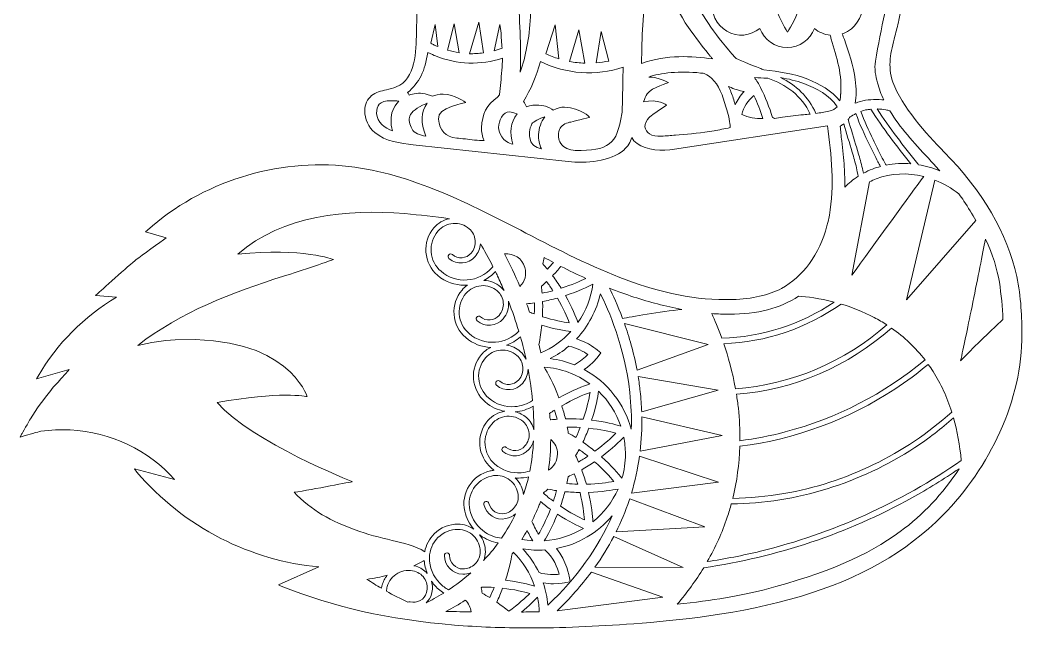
# Model space of a CAD drawing. Header units: millimetres. Extents: x -537 to 1422, y -594 to -84.
# Drawn here: x 277.1 to 601.1, y -593.7 to -397.3 of the extents above; entities that cross this region are included whole.
import ezdxf

# ---------------------------------------------------------------- set-up
doc = ezdxf.new("R2010")
doc.units = ezdxf.units.MM
doc.header["$MEASUREMENT"] = 0
doc.layers.add('Layer 4', color=7, linetype='Continuous')

msp = doc.modelspace()

# ---------------------------------------------------------------- linework, layer by layer
at = {"layer": 'Layer 4', "lineweight": 0}
for points, knots in [([(599.41, -480.19), (596.39, -466.27), (588.5, -452.74), (575.96, -439.97), (570.2, -434.1), (562.21, -425.37), (559.38, -417.4), (557.5, -412.12), (558.68, -407.67), (560.03, -402.52), (560.46, -400.89), (560.91, -399.2), (561.27, -397.41), (564.85, -379.91), (568.38, -361.26), (568.87, -342.64), (569.46, -320.49), (565.55, -303.4), (556.91, -290.38), (550.29, -280.42), (541.68, -272.88), (535.4, -267.37), (525.05, -258.3), (517.06, -252.89), (503.75, -245.93), (501.6, -244.8), (499.44, -243.74), (497.35, -242.71), (491.73, -239.95), (486.42, -237.34), (481.71, -233.73), (473.56, -227.49), (468.2, -219.4), (466.53, -210.86), (475.12, -216.44), (487.7, -220.63), (498.26, -216.18), (500.54, -215.22), (504.25, -211.65), (505.64, -210.03), (510.69, -204.18), (506.21, -197.31), (502.27, -191.26), (500.91, -189.18), (499.64, -187.22), (498.73, -185.35), (498.2, -184.24), (497.58, -183.06), (496.92, -181.82), (495.53, -179.21), (494.09, -176.52), (493.41, -174.21), (493.01, -172.87), (493.02, -171.43), (493.44, -170.06), (493.82, -168.85), (494.19, -167.69), (494.55, -166.57), (496.55, -160.37), (498.14, -155.45), (496.26, -150.66), (503.62, -143.39), (508.77, -135.93), (511.58, -128.48), (513.82, -122.56), (516.01, -114.69), (513.76, -110.8), (513.03, -109.54), (511.88, -108.78), (510.35, -108.53), (507.12, -108.01), (500.02, -109.43), (497.27, -110.6), (493.49, -112.2), (489.77, -113.7), (486.17, -115.15), (482.1, -116.78), (477.9, -118.47), (473.64, -120.31), (471.75, -112.04), (469.36, -103.79), (466.53, -95.79), (465.53, -92.97), (464.46, -90.27), (462.35, -88.35), (457.64, -84.06), (452.37, -84.98), (444.16, -91.52), (438.47, -96.06), (433.44, -102.01), (429.61, -108.75), (428.41, -109.22), (426.86, -109.75), (425.08, -110.37), (416.75, -113.24), (402.79, -118.05), (390.24, -128.49), (389.08, -129.46), (387.26, -131.65), (387.18, -131.74), (387.18, -131.74), (386.63, -132.4), (386.63, -132.4), (386.63, -132.4), (390.96, -132.55), (390.96, -132.55), (388.45, -134.85), (380.49, -142.25), (377.06, -146.87), (375.67, -148.73), (372.7, -154.14), (372.57, -154.37), (372.57, -154.37), (372.17, -155.09), (372.17, -155.09), (372.17, -155.09), (373, -154.99), (373, -154.99), (373.58, -154.92), (375.86, -154.62), (377.39, -154.3), (364.47, -171.52), (355.84, -192.27), (352.43, -214.4), (348.95, -236.96), (351.06, -259.79), (358.54, -280.42), (359.26, -282.41), (360.6, -285.16), (360.66, -285.28), (360.66, -285.28), (360.97, -285.91), (360.97, -285.91), (360.97, -285.91), (361.38, -285.34), (361.38, -285.34), (361.44, -285.26), (362.65, -283.58), (363.52, -282.1), (363.52, -282.1), (369.63, -301.54), (369.63, -301.54), (370.12, -303.1), (371.23, -306.01), (371.27, -306.14), (371.27, -306.14), (371.56, -306.9), (371.56, -306.9), (371.56, -306.9), (374.12, -303.13), (374.12, -303.13), (375.69, -306.23), (382.81, -319.62), (392.01, -327.49), (392.01, -327.49), (393.2, -328.51), (393.2, -328.51), (393.2, -328.51), (390.69, -321.28), (390.69, -321.28), (398.43, -327.86), (400.93, -339.08), (402.34, -349.3), (404.66, -366.12), (405.66, -383.23), (405.32, -400.13), (405.31, -400.52), (405.3, -400.92), (405.29, -401.34), (405.2, -407.35), (405.07, -416.43), (398.78, -418.94), (397.78, -419.39), (396.65, -419.65), (395.56, -419.89), (393.89, -420.26), (392.15, -420.65), (390.77, -421.76), (389.37, -422.89), (388.59, -424.61), (388.57, -426.61), (388.54, -429.23), (389.82, -432.01), (391.82, -433.69), (395.34, -436.64), (400.25, -437.17), (404.21, -437.6), (404.21, -437.6), (454.3, -443.04), (454.3, -443.04), (459.97, -443.66), (468.1, -443.06), (472.34, -439.33), (473.65, -438.17), (474.51, -436.8), (474.91, -435.23), (475.3, -436), (475.88, -436.68), (476.63, -437.25), (479.6, -439.5), (484.85, -439.66), (488.77, -439.05), (488.77, -439.05), (538.25, -431.48), (538.25, -431.48), (539.41, -441), (540.56, -450.83), (538.81, -460.42), (538.69, -461.09), (538.55, -461.76), (538.4, -462.42), (538.27, -462.87), (538.16, -463.34), (538.05, -463.81), (535.59, -472.95), (530.24, -480.38), (523.33, -484.05), (519.16, -486.26), (513.97, -487.43), (507.47, -487.63), (483.73, -488.39), (461.86, -477.08), (440.71, -466.15), (422.52, -456.74), (403.72, -447.02), (383.46, -444.65), (360.16, -441.93), (335.79, -449.62), (318.27, -465.22), (318.27, -465.22), (317.7, -465.73), (317.7, -465.73), (317.7, -465.73), (324.4, -467.69), (324.4, -467.69), (322.36, -469.16), (316.42, -473.45), (314.68, -474.73), (312.55, -476.28), (302.67, -485.3), (302.25, -485.69), (302.25, -485.69), (301.54, -486.34), (301.54, -486.34), (301.54, -486.34), (308.24, -486.9), (308.24, -486.9), (297.8, -493.09), (289.06, -501.87), (282.93, -512.36), (282.93, -512.36), (282.4, -513.27), (282.4, -513.27), (282.4, -513.27), (292.98, -510.27), (292.98, -510.27), (292.52, -510.75), (292.06, -511.29), (291.65, -511.79), (291.33, -512.17), (291.05, -512.51), (290.83, -512.73), (289.53, -514.09), (288.26, -515.52), (287.05, -516.97), (284.64, -519.88), (282.42, -522.99), (280.45, -526.21), (279.99, -526.97), (277.71, -531.01), (277.62, -531.18), (277.62, -531.18), (277.1, -532.1), (277.1, -532.1), (277.1, -532.1), (278.11, -531.8), (278.11, -531.8), (279.74, -531.3), (283.04, -530.33), (283.79, -530.21), (286.91, -529.74), (290.12, -529.59), (293.34, -529.76), (306.45, -530.46), (318.75, -536.32), (327.07, -545.82), (327.07, -545.82), (327.07, -545.82), (327.07, -545.82), (327.07, -545.82), (314.06, -542.37), (314.06, -542.37), (314.06, -542.37), (314.92, -543.39), (314.92, -543.39), (322.26, -552.1), (331.64, -559.51), (342.05, -564.81), (351.95, -569.85), (362.85, -573.02), (373.67, -574.02), (373.67, -574.02), (360.67, -579.81), (360.67, -579.81), (360.67, -579.81), (361.59, -580.18), (361.59, -580.18), (378.15, -586.94), (396.46, -591.06), (417.57, -592.79), (425.18, -593.42), (433.14, -593.73), (441.68, -593.73), (451.97, -593.73), (463.11, -593.28), (475.54, -592.37), (489.46, -591.35), (510.18, -589.33), (529.43, -583.55), (548.75, -577.75), (563.8, -569.19), (575.43, -557.39), (583.15, -549.56), (589.56, -540.25), (593.97, -530.47), (598.68, -520.03), (601.08, -509.38), (601.09, -498.83), (601.1, -493.87), (600.81, -486.61), (599.41, -480.19)], [0, 0, 0, 0, 1, 1, 1, 2, 2, 2, 3, 3, 3, 4, 4, 4, 5, 5, 5, 6, 6, 6, 7, 7, 7, 8, 8, 8, 9, 9, 9, 10, 10, 10, 11, 11, 11, 12, 12, 12, 13, 13, 13, 14, 14, 14, 15, 15, 15, 16, 16, 16, 17, 17, 17, 18, 18, 18, 19, 19, 19, 20, 20, 20, 21, 21, 21, 22, 22, 22, 23, 23, 23, 24, 24, 24, 25, 25, 25, 26, 26, 26, 27, 27, 27, 28, 28, 28, 29, 29, 29, 30, 30, 30, 31, 31, 31, 32, 32, 32, 33, 33, 33, 34, 34, 34, 35, 35, 35, 36, 36, 36, 37, 37, 37, 38, 38, 38, 39, 39, 39, 40, 40, 40, 41, 41, 41, 42, 42, 42, 43, 43, 43, 44, 44, 44, 45, 45, 45, 46, 46, 46, 47, 47, 47, 48, 48, 48, 49, 49, 49, 50, 50, 50, 51, 51, 51, 52, 52, 52, 53, 53, 53, 54, 54, 54, 55, 55, 55, 56, 56, 56, 57, 57, 57, 58, 58, 58, 59, 59, 59, 60, 60, 60, 61, 61, 61, 62, 62, 62, 63, 63, 63, 64, 64, 64, 65, 65, 65, 66, 66, 66, 67, 67, 67, 68, 68, 68, 69, 69, 69, 70, 70, 70, 71, 71, 71, 72, 72, 72, 73, 73, 73, 74, 74, 74, 75, 75, 75, 76, 76, 76, 77, 77, 77, 78, 78, 78, 79, 79, 79, 80, 80, 80, 81, 81, 81, 82, 82, 82, 83, 83, 83, 84, 84, 84, 85, 85, 85, 86, 86, 86, 87, 87, 87, 88, 88, 88, 89, 89, 89, 90, 90, 90, 91, 91, 91, 92, 92, 92, 93, 93, 93, 94, 94, 94, 95, 95, 95, 96, 96, 96, 97, 97, 97, 98, 98, 98, 99, 99, 99, 100, 100, 100, 101, 101, 101, 102, 102, 102, 103, 103, 103, 104, 104, 104, 105, 105, 105, 106, 106, 106, 107, 107, 107, 108, 108, 108, 109, 109, 109, 110, 110, 110, 110]), ([(484.75, -341.7), (485.9, -343.04), (487.08, -344.43), (488.2, -345.88), (488.16, -345.98), (488.1, -346.12), (488.02, -346.3), (483.98, -355.11), (482.48, -364.9), (483.68, -374.62), (484.84, -384.05), (488.51, -393.26), (494.3, -401.24), (496.29, -403.98), (498.49, -406.74), (500.26, -408.96), (500.32, -409.03), (500.5, -409.24), (500.75, -409.52), (500.86, -409.65), (500.98, -409.78), (501.09, -409.9), (494.09, -408.94), (486.55, -408.47), (478.03, -411.33), (478.46, -386.58), (482.03, -360.87), (484.75, -341.7)], [0, 0, 0, 0, 1, 1, 1, 2, 2, 2, 3, 3, 3, 4, 4, 4, 5, 5, 5, 6, 6, 6, 7, 7, 7, 8, 8, 8, 9, 9, 9, 9]), ([(438.05, -388.42), (437.91, -386.42), (437.77, -384.36), (437.64, -382.28), (438.13, -383.09), (438.6, -383.82), (439.05, -384.48), (441.54, -388.1), (442.44, -391.54), (442.16, -396.35), (441.75, -403.26), (440.68, -409.02), (438.83, -414.17), (439.22, -405.51), (438.63, -396.84), (438.05, -388.42)], [0, 0, 0, 0, 1, 1, 1, 2, 2, 2, 3, 3, 3, 4, 4, 4, 5, 5, 5, 5]), ([(529.47, -391.96), (528.34, -396.11), (526.44, -399.46), (525.29, -401.25), (524.14, -399.46), (522.24, -396.09), (521.1, -391.93), (525.3, -388.72), (528.68, -391.26), (529.47, -391.96)], [0, 0, 0, 0, 1, 1, 1, 2, 2, 2, 3, 3, 3, 3]), ([(544.73, -401), (548.17, -399.01), (549.95, -395.13), (549.3, -391.28), (552.62, -391.86), (555.99, -390.62), (558.13, -388.04), (557.67, -390.41), (557.18, -392.76), (556.71, -395.08), (555.68, -400.13), (554.61, -405.36), (553.73, -410.61), (553.31, -413.12), (553.79, -415.46), (554.36, -417.62), (554.86, -419.47), (555.53, -421.29), (556.42, -423.13), (556.21, -423.11), (556.01, -423.09), (555.81, -423.07), (553.41, -422.87), (550.95, -423.07), (548.87, -423.62), (548.32, -423.77), (547.75, -423.97), (547.16, -424.23), (547.55, -422.04), (547.56, -419.45), (547.17, -416.51), (546.63, -412.47), (544.98, -407.28), (543.68, -403.64), (543.49, -403.1), (543.19, -402.42), (542.91, -401.8), (543.55, -401.6), (544.16, -401.33), (544.73, -401)], [0, 0, 0, 0, 1, 1, 1, 2, 2, 2, 3, 3, 3, 4, 4, 4, 5, 5, 5, 6, 6, 6, 7, 7, 7, 8, 8, 8, 9, 9, 9, 10, 10, 10, 11, 11, 11, 12, 12, 12, 13, 13, 13, 13]), ([(501.07, -391.18), (500.4, -395.04), (502.18, -398.95), (505.64, -400.94), (509.08, -402.93), (513.34, -402.53), (516.34, -400.04), (517.69, -403.72), (521.18, -406.21), (525.17, -406.21), (529.15, -406.21), (532.64, -403.73), (533.99, -400.07), (535.44, -401.28), (537.21, -402.02), (539.1, -402.21), (539.21, -402.72), (539.31, -403.15), (539.42, -403.48), (540.29, -406.35), (541.2, -409.32), (541.86, -412.38), (542.47, -415.2), (542.7, -418.47), (542.48, -421.14), (542.48, -421.14), (542.47, -421.28), (542.47, -421.28), (542.41, -421.99), (542.34, -422.74), (542.18, -423.45), (539.64, -420.12), (535.63, -417.97), (531.83, -416.46), (527.28, -414.65), (522.47, -413.93), (517.64, -413.42), (517.22, -413.26), (516.78, -413.08), (516.33, -412.91), (513.54, -411.81), (508.86, -409.97), (508.35, -409.46), (502.47, -402.85), (497.89, -396.31), (494.72, -390), (496.62, -391.12), (498.88, -391.55), (501.07, -391.18)], [0, 0, 0, 0, 1, 1, 1, 2, 2, 2, 3, 3, 3, 4, 4, 4, 5, 5, 5, 6, 6, 6, 7, 7, 7, 8, 8, 8, 9, 9, 9, 10, 10, 10, 11, 11, 11, 12, 12, 12, 13, 13, 13, 14, 14, 14, 15, 15, 15, 16, 16, 16, 16]), ([(417.53, -398.51), (417.53, -398.51), (419.07, -407.89), (419.07, -407.89), (417.81, -407.7), (416.57, -407.43), (415.37, -407.08), (415.37, -407.08), (417.53, -398.51), (417.53, -398.51)], [0, 0, 0, 0, 1, 1, 1, 2, 2, 2, 3, 3, 3, 3]), ([(425.41, -398.01), (425.41, -398.01), (426.94, -407.96), (426.94, -407.96), (425.43, -408.16), (423.91, -408.24), (422.4, -408.2), (422.4, -408.2), (425.41, -398.01), (425.41, -398.01)], [0, 0, 0, 0, 1, 1, 1, 2, 2, 2, 3, 3, 3, 3]), ([(412.17, -405.93), (411.79, -405.76), (411.41, -405.59), (411.04, -405.41), (410.71, -405.25), (410.32, -405.02), (409.97, -404.82), (409.97, -404.82), (411.38, -398.73), (411.38, -398.73), (411.38, -398.73), (412.17, -405.93), (412.17, -405.93)], [0, 0, 0, 0, 1, 1, 1, 2, 2, 2, 3, 3, 3, 4, 4, 4, 4]), ([(432.3, -398.82), (432.3, -398.82), (432.59, -400.83), (432.59, -400.83), (432.72, -403.01), (432.84, -404.82), (432.96, -406.45), (432.13, -406.76), (431.29, -407.03), (430.43, -407.26), (430.43, -407.26), (432.3, -398.82), (432.3, -398.82)], [0, 0, 0, 0, 1, 1, 1, 2, 2, 2, 3, 3, 3, 4, 4, 4, 4]), ([(451.29, -409.86), (449.86, -409.42), (448.46, -408.88), (447.11, -408.25), (447.11, -408.25), (450.2, -398.91), (450.2, -398.91), (450.2, -398.91), (451.29, -409.86), (451.29, -409.86)], [0, 0, 0, 0, 1, 1, 1, 2, 2, 2, 3, 3, 3, 3]), ([(459.74, -411.27), (458.07, -411.21), (456.41, -411.03), (454.76, -410.72), (454.76, -410.72), (457.76, -400.51), (457.76, -400.51), (457.76, -400.51), (459.74, -411.27), (459.74, -411.27)], [0, 0, 0, 0, 1, 1, 1, 2, 2, 2, 3, 3, 3, 3]), ([(465.04, -401.05), (465.04, -401.05), (467.54, -410.57), (467.54, -410.57), (466.18, -410.86), (464.78, -411.06), (463.38, -411.18), (463.38, -411.18), (465.04, -401.05), (465.04, -401.05)], [0, 0, 0, 0, 1, 1, 1, 2, 2, 2, 3, 3, 3, 3]), ([(431.46, -422.27), (428.08, -424.66), (426.44, -427.79), (426.33, -432.13), (426.29, -433.48), (426.59, -434.93), (427.17, -436.29), (425.28, -436.26), (422.91, -435.98), (421.1, -435.76), (420.07, -435.64), (419.09, -435.52), (418.31, -435.46), (414.43, -435.16), (412.92, -433.01), (412.38, -429.32), (411.82, -425.53), (421.25, -424.02), (421.25, -424.02), (421.25, -424.02), (417.56, -421.3), (413.98, -421.25), (412.55, -421.22), (411.23, -421.65), (410.43, -421.96), (410.43, -421.96), (408.06, -421.21), (408.06, -421.21), (406.11, -420.69), (404.16, -421.13), (402.92, -421.57), (402.92, -421.57), (402.69, -421.17), (402.69, -421.17), (402.61, -421.03), (402.52, -420.89), (402.43, -420.74), (406.13, -417.69), (408.17, -413.65), (408.94, -407.81), (410.03, -408.36), (411.03, -408.77), (411.46, -408.94), (418.33, -411.74), (426.16, -411.98), (433.1, -409.65), (433.1, -412.24), (432.81, -414.91), (432.53, -417.51), (432.4, -418.76), (432.26, -420.06), (432.15, -421.34), (432.14, -421.5), (431.84, -422.01), (431.46, -422.27)], [0, 0, 0, 0, 1, 1, 1, 2, 2, 2, 3, 3, 3, 4, 4, 4, 5, 5, 5, 6, 6, 6, 7, 7, 7, 8, 8, 8, 9, 9, 9, 10, 10, 10, 11, 11, 11, 12, 12, 12, 13, 13, 13, 14, 14, 14, 15, 15, 15, 16, 16, 16, 17, 17, 17, 18, 18, 18, 18]), ([(471.99, -419.19), (471.95, -421.26), (471.91, -423.32), (471.86, -425.39), (471.86, -425.39), (471.86, -425.72), (471.86, -425.72), (471.84, -426.37), (471.83, -426.89), (471.71, -427.65), (470.16, -437.54), (467.49, -439.63), (456.63, -439.46), (454.69, -439.43), (452.96, -438.59), (452, -437.22), (451.12, -435.97), (450.95, -434.38), (451.52, -432.74), (451.93, -431.55), (453.53, -430.63), (454.82, -430.37), (455.12, -430.31), (461.3, -428.77), (461.3, -428.77), (461.3, -428.77), (458.52, -425.73), (453.17, -425.46), (452.01, -425.4), (450.8, -425.73), (449.53, -426.44), (449.39, -426.09), (447.27, -425.28), (447.27, -425.28), (446.86, -425.17), (443.53, -424.25), (440.84, -425.34), (440.64, -424.84), (440.32, -424.28), (439.87, -423.64), (442.29, -419.74), (444.11, -415.51), (445.4, -410.74), (453.7, -414.85), (463.34, -415.5), (472.12, -412.54), (472.07, -414.77), (472.03, -416.99), (471.99, -419.19)], [0, 0, 0, 0, 1, 1, 1, 2, 2, 2, 3, 3, 3, 4, 4, 4, 5, 5, 5, 6, 6, 6, 7, 7, 7, 8, 8, 8, 9, 9, 9, 10, 10, 10, 11, 11, 11, 12, 12, 12, 13, 13, 13, 14, 14, 14, 15, 15, 15, 16, 16, 16, 16]), ([(501.53, -433.1), (497.62, -433.79), (493.64, -434.16), (490.26, -434.43), (490.26, -434.43), (489.03, -434.53), (489.03, -434.53), (487.56, -434.65), (486.05, -434.78), (484.55, -434.85), (482.83, -434.94), (481.64, -434.72), (480.7, -434.13), (479.85, -433.59), (479.26, -432.76), (479.12, -431.89), (478.95, -430.85), (480.06, -429.41), (480.44, -428.94), (481.15, -428.06), (483.28, -426.81), (483.79, -426.42), (483.79, -426.42), (486.19, -424.86), (486.19, -424.86), (486.19, -424.86), (483.34, -422.71), (478.74, -423.74), (479.07, -422.82), (479.35, -421.88), (479.9, -421.16), (481.51, -419.05), (486.83, -417.55), (486.83, -417.55), (486.83, -417.55), (483.55, -415.79), (480.4, -415.74), (484.02, -414.46), (490.55, -413.71), (497.16, -414.45), (497.52, -414.49), (497.9, -414.54), (498.29, -414.58), (500.75, -415.56), (502.71, -417.9), (504.1, -421.54), (504.8, -423.35), (505.36, -425.26), (505.86, -427.07), (506.14, -428.04), (506.41, -429.09), (506.56, -430.13), (506.56, -430.13), (506.56, -430.16), (506.56, -430.16), (506.68, -430.97), (506.75, -431.62), (506.78, -432.1), (504.79, -432.5), (503.11, -432.82), (501.53, -433.1)], [0, 0, 0, 0, 1, 1, 1, 2, 2, 2, 3, 3, 3, 4, 4, 4, 5, 5, 5, 6, 6, 6, 7, 7, 7, 8, 8, 8, 9, 9, 9, 10, 10, 10, 11, 11, 11, 12, 12, 12, 13, 13, 13, 14, 14, 14, 15, 15, 15, 16, 16, 16, 17, 17, 17, 18, 18, 18, 19, 19, 19, 20, 20, 20, 20]), ([(530.45, -427.92), (528.25, -428.12), (525.97, -428.33), (523.63, -428.73), (522.82, -428.88), (521.98, -429.03), (521.1, -429.19), (520.91, -429.02), (520.68, -428.89), (520.43, -428.83), (519.42, -425.49), (518.13, -422.27), (516.57, -419.24), (516.57, -419.24), (516.51, -419.12), (516.51, -419.12), (515.95, -418.02), (515.37, -416.89), (514.57, -415.9), (516.11, -416), (517.43, -416.07), (518.44, -416.11), (518.6, -416.12), (518.75, -416.12), (518.89, -416.13), (524.76, -418.16), (529.96, -421.81), (532.58, -427.71), (531.87, -427.78), (531.15, -427.85), (530.45, -427.92)], [0, 0, 0, 0, 1, 1, 1, 2, 2, 2, 3, 3, 3, 4, 4, 4, 5, 5, 5, 6, 6, 6, 7, 7, 7, 8, 8, 8, 9, 9, 9, 10, 10, 10, 10]), ([(538.64, -426.82), (537.23, -427.12), (535.83, -427.33), (534.44, -427.5), (532.18, -422.1), (527.99, -418.35), (523.01, -415.92), (525.58, -416.35), (528.11, -416.95), (530.56, -417.88), (534.59, -419.41), (538.9, -421.62), (541.31, -425.33), (540.77, -426.01), (539.93, -426.55), (538.64, -426.82)], [0, 0, 0, 0, 1, 1, 1, 2, 2, 2, 3, 3, 3, 4, 4, 4, 5, 5, 5, 5]), ([(506.98, -420.51), (506.75, -419.91), (506.51, -419.34), (506.24, -418.79), (506.32, -418.83), (506.39, -418.87), (506.47, -418.9), (507.97, -419.63), (509.59, -420.14), (511.28, -420.42), (510.06, -421.65), (509.09, -423.09), (508.39, -424.68), (507.99, -423.3), (507.51, -421.9), (506.98, -420.51)], [0, 0, 0, 0, 1, 1, 1, 2, 2, 2, 3, 3, 3, 4, 4, 4, 5, 5, 5, 5]), ([(397.58, -433.15), (395.08, -432.19), (392.56, -430.48), (392.42, -427.49), (392.36, -426.18), (392.65, -425.19), (393.28, -424.55), (394.01, -423.8), (395.3, -423.4), (396.99, -423.4), (397.09, -423.4), (397.19, -423.4), (397.29, -423.4), (397.91, -423.42), (398.77, -423.47), (399.57, -423.54), (397.63, -425.44), (397.13, -427.77), (397.06, -429.42), (397.01, -430.65), (397.19, -431.93), (397.58, -433.15)], [0, 0, 0, 0, 1, 1, 1, 2, 2, 2, 3, 3, 3, 4, 4, 4, 5, 5, 5, 6, 6, 6, 7, 7, 7, 7]), ([(408.28, -434.8), (406.48, -434.63), (404.53, -433.88), (403.85, -432.58), (402.97, -430.91), (402.74, -429.54), (403.15, -428.4), (403.69, -426.91), (405.36, -425.61), (408.27, -424.41), (408.27, -424.41), (408.71, -424.22), (408.71, -424.22), (406.74, -427.03), (406.6, -430.51), (408.28, -434.8)], [0, 0, 0, 0, 1, 1, 1, 2, 2, 2, 3, 3, 3, 4, 4, 4, 5, 5, 5, 5]), ([(510.52, -427.86), (511.08, -425.44), (512.44, -423.29), (514.41, -421.72), (515.54, -424.05), (516.52, -426.54), (517.33, -429.13), (515.02, -429.24), (512.69, -428.81), (510.52, -427.86)], [0, 0, 0, 0, 1, 1, 1, 2, 2, 2, 3, 3, 3, 3]), ([(436.49, -437.44), (434.97, -437.11), (433.74, -436.3), (432.88, -435.07), (431.55, -433.18), (431.53, -430.92), (432.84, -428.72), (433.55, -427.51), (434.28, -427.01), (435.34, -427.01), (436.03, -427.01), (436.87, -427.22), (437.88, -427.65), (435.74, -430.44), (435.25, -433.86), (436.49, -437.44)], [0, 0, 0, 0, 1, 1, 1, 2, 2, 2, 3, 3, 3, 4, 4, 4, 5, 5, 5, 5]), ([(555.37, -444.64), (554.5, -444.88), (553.64, -445.15), (552.79, -445.47), (551.77, -445.86), (550.8, -446.31), (549.86, -446.81), (549.79, -446.5), (549.72, -446.2), (549.65, -445.9), (549.44, -445.05), (549.23, -444.2), (549, -443.36), (548.58, -441.77), (548.12, -440.19), (547.65, -438.62), (546.74, -435.57), (545.82, -432.53), (544.91, -429.48), (545.12, -429.22), (545.33, -428.94), (545.52, -428.65), (546.13, -428.27), (546.74, -427.9), (547.37, -427.57), (548.67, -431.06), (550.24, -434.47), (551.86, -437.82), (552.72, -439.6), (553.61, -441.36), (554.54, -443.11), (554.81, -443.62), (555.09, -444.13), (555.37, -444.64)], [0, 0, 0, 0, 1, 1, 1, 2, 2, 2, 3, 3, 3, 4, 4, 4, 5, 5, 5, 6, 6, 6, 7, 7, 7, 8, 8, 8, 9, 9, 9, 10, 10, 10, 11, 11, 11, 11]), ([(552.93, -435.95), (551.52, -432.96), (550.15, -429.93), (549.01, -426.83), (549.65, -426.59), (550.32, -426.4), (551.03, -426.31), (551.43, -426.25), (551.81, -426.21), (552.19, -426.17), (556.2, -432.27), (560.54, -438.15), (565.17, -443.79), (562.47, -443.57), (559.77, -443.72), (557.17, -444.23), (557.1, -444.1), (557.03, -443.98), (556.96, -443.85), (556.5, -443.02), (556.05, -442.18), (555.61, -441.34), (554.68, -439.56), (553.79, -437.77), (552.93, -435.95)], [0, 0, 0, 0, 1, 1, 1, 2, 2, 2, 3, 3, 3, 4, 4, 4, 5, 5, 5, 6, 6, 6, 7, 7, 7, 8, 8, 8, 8]), ([(570.82, -441.99), (572.03, -443.31), (573.28, -444.65), (574.51, -446.03), (572.26, -445.12), (569.95, -444.47), (567.62, -444.09), (567.6, -443.98), (567.54, -443.87), (567.45, -443.75), (562.74, -438.09), (558.34, -432.19), (554.26, -426.07), (555.3, -426.07), (556.24, -426.16), (557.11, -426.35), (557.52, -426.43), (557.93, -426.55), (558.35, -426.69), (561.62, -432.04), (566.09, -436.88), (570.82, -441.99)], [0, 0, 0, 0, 1, 1, 1, 2, 2, 2, 3, 3, 3, 4, 4, 4, 5, 5, 5, 6, 6, 6, 7, 7, 7, 7]), ([(445.68, -438.92), (443.58, -438.42), (442.52, -437.58), (442.14, -436.16), (441.61, -434.21), (441.76, -432.53), (442.63, -430.88), (443.01, -430.14), (445.08, -429.12), (446.8, -428.61), (445.58, -430.17), (444.84, -432.21), (444.76, -434.33), (444.71, -435.95), (445.02, -437.51), (445.68, -438.92)], [0, 0, 0, 0, 1, 1, 1, 2, 2, 2, 3, 3, 3, 4, 4, 4, 5, 5, 5, 5]), ([(543.63, -444.75), (543.47, -442.2), (543.12, -439.12), (542.81, -436.4), (542.63, -434.84), (542.42, -432.93), (542.33, -431.77), (542.37, -431.69), (542.4, -431.61), (542.44, -431.53), (542.8, -431.33), (543.14, -431.12), (543.46, -430.87), (544.38, -433.93), (545.3, -436.98), (546.2, -440.03), (546.7, -441.71), (547.17, -443.38), (547.61, -445.07), (547.79, -445.8), (547.86, -446.91), (548.15, -447.8), (546.56, -448.81), (545.1, -450), (543.8, -451.36), (543.82, -449.23), (543.76, -447.02), (543.63, -444.75)], [0, 0, 0, 0, 1, 1, 1, 2, 2, 2, 3, 3, 3, 4, 4, 4, 5, 5, 5, 6, 6, 6, 7, 7, 7, 8, 8, 8, 9, 9, 9, 9]), ([(551.75, -449.63), (552.48, -449.26), (553.23, -448.92), (553.99, -448.63), (558.77, -446.82), (564.06, -446.57), (569.35, -447.89), (565.59, -453.01), (552.98, -470.24), (546.11, -479.78), (546.11, -479.78), (551.75, -449.63), (551.75, -449.63)], [0, 0, 0, 0, 1, 1, 1, 2, 2, 2, 3, 3, 3, 4, 4, 4, 4]), ([(580.72, -453.52), (581.32, -454.33), (581.84, -455.08), (582.32, -455.8), (583.72, -457.9), (585.03, -460.02), (586.22, -462.12), (586.22, -462.12), (563.78, -487.69), (563.78, -487.69), (563.78, -487.69), (572.93, -449.04), (572.93, -449.04), (575.72, -450.13), (578.34, -451.63), (580.72, -453.52)], [0, 0, 0, 0, 1, 1, 1, 2, 2, 2, 3, 3, 3, 4, 4, 4, 5, 5, 5, 5]), ([(407.98, -569.12), (404.8, -567.1), (401.1, -566.31), (397.44, -565.46), (393.4, -564.52), (389.38, -563.44), (385.47, -562.05), (378.12, -559.42), (371.06, -555.66), (365.74, -549.89), (371.79, -549.01), (384.5, -546.47), (384.5, -546.47), (384.5, -546.47), (352.33, -533.76), (340.87, -520.95), (360.85, -517.13), (369.92, -518.98), (369.92, -518.98), (369.92, -518.98), (363.93, -498.95), (327.3, -500.62), (323.2, -500.8), (319.16, -501.59), (315.14, -502.44), (329.04, -491.69), (345.66, -485.28), (362.35, -480.12), (367.49, -478.53), (378.45, -474.7), (378.45, -474.7), (378.45, -474.7), (368.66, -470.82), (347.54, -473.02), (362.08, -460.22), (382.89, -458.37), (401.52, -459.89), (406.36, -460.29), (411.18, -460.88), (415.99, -461.52), (414.03, -461.9), (412.26, -462.92), (410.94, -464.46), (409.05, -466.67), (408.13, -469.48), (408.35, -472.38), (408.58, -475.28), (409.92, -477.92), (412.13, -479.81), (414.65, -481.97), (417.75, -483.02), (420.83, -483.02), (421.15, -483.02), (421.46, -483.01), (421.78, -482.99), (421.13, -483.43), (420.54, -483.95), (420.02, -484.56), (418.13, -486.77), (417.21, -489.58), (417.44, -492.48), (417.66, -495.38), (419, -498.02), (421.21, -499.91), (423.56, -501.93), (426.42, -502.98), (429.3, -503.11), (428.18, -503.64), (427.17, -504.4), (426.33, -505.37), (424.44, -507.58), (423.52, -510.4), (423.75, -513.29), (423.97, -516.19), (425.31, -518.83), (427.52, -520.72), (429.4, -522.33), (431.6, -523.33), (433.87, -523.73), (431.72, -524.03), (429.79, -525.09), (428.37, -526.75), (426.47, -528.95), (425.56, -531.77), (425.78, -534.67), (426, -537.57), (427.34, -540.21), (429.55, -542.1), (429.85, -542.35), (430.15, -542.58), (430.46, -542.81), (430.02, -542.84), (429.58, -542.9), (429.14, -543), (426.31, -543.64), (423.89, -545.34), (422.33, -547.79), (420.77, -550.25), (420.26, -553.16), (420.9, -556), (421.39, -558.23), (422.42, -560.2), (423.82, -561.82), (422.35, -560.78), (420.61, -560.21), (418.78, -560.2), (415.87, -560.17), (413.13, -561.28), (411.05, -563.32), (409.43, -564.92), (408.38, -566.93), (407.98, -569.12)], [0, 0, 0, 0, 1, 1, 1, 2, 2, 2, 3, 3, 3, 4, 4, 4, 5, 5, 5, 6, 6, 6, 7, 7, 7, 8, 8, 8, 9, 9, 9, 10, 10, 10, 11, 11, 11, 12, 12, 12, 13, 13, 13, 14, 14, 14, 15, 15, 15, 16, 16, 16, 17, 17, 17, 18, 18, 18, 19, 19, 19, 20, 20, 20, 21, 21, 21, 22, 22, 22, 23, 23, 23, 24, 24, 24, 25, 25, 25, 26, 26, 26, 27, 27, 27, 28, 28, 28, 29, 29, 29, 30, 30, 30, 31, 31, 31, 32, 32, 32, 33, 33, 33, 34, 34, 34, 35, 35, 35, 36, 36, 36, 37, 37, 37, 37]), ([(424.29, -468.58), (424.41, -470.07), (423.94, -471.51), (422.97, -472.64), (422.22, -473.52), (421.18, -474.04), (420.04, -474.13), (418.89, -474.22), (417.78, -473.86), (416.91, -473.11), (416.55, -472.81), (416.02, -472.85), (415.72, -473.2), (415.41, -473.56), (415.46, -474.09), (415.81, -474.4), (418.32, -476.54), (422.1, -476.25), (424.25, -473.74), (425.27, -472.56), (425.86, -471.11), (425.98, -469.59), (427.24, -471.73), (428.62, -474.22), (430.04, -477.03), (429.92, -477.08), (429.82, -477.15), (429.73, -477.25), (427.7, -479.62), (424.86, -481.06), (421.74, -481.31), (418.63, -481.54), (415.6, -480.56), (413.23, -478.52), (411.36, -476.93), (410.23, -474.7), (410.04, -472.25), (409.85, -469.8), (410.63, -467.42), (412.22, -465.56), (413.47, -464.1), (415.21, -463.21), (417.13, -463.07), (419.04, -462.92), (420.9, -463.53), (422.36, -464.77), (423.49, -465.74), (424.18, -467.1), (424.29, -468.58)], [0, 0, 0, 0, 1, 1, 1, 2, 2, 2, 3, 3, 3, 4, 4, 4, 5, 5, 5, 6, 6, 6, 7, 7, 7, 8, 8, 8, 9, 9, 9, 10, 10, 10, 11, 11, 11, 12, 12, 12, 13, 13, 13, 14, 14, 14, 15, 15, 15, 16, 16, 16, 16]), ([(585.8, -502.85), (584.05, -504.56), (582.53, -506.1), (581.24, -507.42), (581.3, -507.16), (581.36, -506.9), (581.42, -506.63), (582.39, -502.23), (583.68, -496.11), (585.24, -488.43), (586.8, -480.74), (588.35, -472.96), (589.31, -468.11), (591.62, -473.1), (593.13, -477.77), (593.78, -482.01), (594.4, -486.09), (594.8, -490.15), (594.95, -494.07), (593.29, -495.63), (589.51, -499.2), (585.8, -502.85)], [0, 0, 0, 0, 1, 1, 1, 2, 2, 2, 3, 3, 3, 4, 4, 4, 5, 5, 5, 6, 6, 6, 7, 7, 7, 7]), ([(440.36, -477.28), (441, -479.47), (440.35, -481.84), (438.73, -483.41), (437.24, -479.82), (435.58, -476.3), (433.79, -472.91), (436.72, -472.57), (439.51, -474.37), (440.36, -477.28)], [0, 0, 0, 0, 1, 1, 1, 2, 2, 2, 3, 3, 3, 3]), ([(446.64, -474.05), (447.58, -474.58), (448.55, -475.11), (449.59, -475.66), (448.95, -476.42), (448.29, -477.14), (447.63, -477.83), (447.15, -477.25), (446.65, -476.67), (446.15, -476.12), (446.33, -475.44), (446.49, -474.75), (446.64, -474.05)], [0, 0, 0, 0, 1, 1, 1, 2, 2, 2, 3, 3, 3, 4, 4, 4, 4]), ([(430.81, -478.58), (431.05, -479.07), (431.29, -479.57), (431.53, -480.07), (432.27, -481.65), (432.97, -483.2), (433.62, -484.74), (433.31, -484.33), (432.95, -483.94), (432.54, -483.59), (431.01, -482.28), (429.11, -481.54), (427.12, -481.46), (428.48, -480.75), (429.73, -479.78), (430.81, -478.58)], [0, 0, 0, 0, 1, 1, 1, 2, 2, 2, 3, 3, 3, 4, 4, 4, 5, 5, 5, 5]), ([(460.06, -480.79), (458.28, -481.67), (455.51, -482.89), (452.07, -483.99), (451.2, -482.59), (450.27, -481.23), (449.3, -479.95), (450.22, -479), (451.13, -477.99), (452.02, -476.93), (454.64, -478.28), (457.34, -479.57), (460.06, -480.79)], [0, 0, 0, 0, 1, 1, 1, 2, 2, 2, 3, 3, 3, 4, 4, 4, 4]), ([(447.38, -481.84), (448.08, -482.78), (448.75, -483.76), (449.4, -484.77), (448.24, -485.08), (447.08, -485.36), (445.93, -485.59), (445.87, -484.83), (445.79, -484.08), (445.69, -483.34), (446.26, -482.86), (446.82, -482.35), (447.38, -481.84)], [0, 0, 0, 0, 1, 1, 1, 2, 2, 2, 3, 3, 3, 4, 4, 4, 4]), ([(457.53, -495.05), (456.9, -493.35), (455.59, -490.11), (453.47, -486.35), (457.58, -484.99), (460.73, -483.48), (462.34, -482.63), (461.76, -487.09), (460.11, -491.34), (457.53, -495.05)], [0, 0, 0, 0, 1, 1, 1, 2, 2, 2, 3, 3, 3, 3]), ([(424.89, -494.5), (427.4, -496.64), (431.19, -496.35), (433.33, -493.84), (434.6, -492.37), (435.21, -490.49), (435.06, -488.55), (435.05, -488.41), (435.03, -488.28), (435.02, -488.14), (436.33, -491.47), (437.44, -494.7), (438.38, -497.83), (436.39, -499.92), (433.73, -501.18), (430.83, -501.41), (427.71, -501.65), (424.68, -500.66), (422.31, -498.63), (420.44, -497.03), (419.31, -494.8), (419.12, -492.35), (418.93, -489.9), (419.71, -487.52), (421.31, -485.66), (422.56, -484.2), (424.3, -483.32), (426.21, -483.17), (428.12, -483.02), (429.98, -483.63), (431.44, -484.87), (432.57, -485.84), (433.26, -487.2), (433.38, -488.68), (433.49, -490.17), (433.02, -491.61), (432.05, -492.74), (431.3, -493.62), (430.26, -494.15), (429.12, -494.23), (427.97, -494.32), (426.86, -493.96), (425.99, -493.21), (425.64, -492.91), (425.1, -492.95), (424.8, -493.31), (424.5, -493.66), (424.54, -494.19), (424.89, -494.5)], [0, 0, 0, 0, 1, 1, 1, 2, 2, 2, 3, 3, 3, 4, 4, 4, 5, 5, 5, 6, 6, 6, 7, 7, 7, 8, 8, 8, 9, 9, 9, 10, 10, 10, 11, 11, 11, 12, 12, 12, 13, 13, 13, 14, 14, 14, 15, 15, 15, 16, 16, 16, 16]), ([(474.28, -517.69), (474.72, -521.66), (474.88, -525.62), (474.76, -529.52), (472.56, -521.39), (467.06, -514.33), (459.57, -510.25), (462.32, -508.3), (464, -506.1), (464.08, -506), (464.08, -506), (464.92, -504.88), (464.92, -504.88), (464.92, -504.88), (463.85, -503.97), (463.85, -503.97), (463.72, -503.87), (460.93, -501.56), (457.07, -500.3), (460.87, -496.25), (463.56, -491.16), (464.78, -485.74), (467.33, -490.76), (472.62, -502.69), (474.28, -517.69)], [0, 0, 0, 0, 1, 1, 1, 2, 2, 2, 3, 3, 3, 4, 4, 4, 5, 5, 5, 6, 6, 6, 7, 7, 7, 8, 8, 8, 8]), ([(483.23, -489.05), (485.93, -489.75), (488.57, -490.34), (491.12, -490.82), (484.25, -491.58), (474.38, -493.29), (471.95, -493.71), (470.37, -489.51), (468.81, -486.19), (467.67, -483.97), (473.08, -486.07), (478.3, -487.78), (483.23, -489.05)], [0, 0, 0, 0, 1, 1, 1, 2, 2, 2, 3, 3, 3, 4, 4, 4, 4]), ([(443.42, -488.72), (443.45, -489.9), (443.44, -491.09), (443.39, -492.29), (442.89, -492.11), (442.38, -491.91), (441.86, -491.7), (441.55, -490.8), (441.24, -489.89), (440.92, -489.01), (441.75, -488.94), (442.59, -488.84), (443.42, -488.72)], [0, 0, 0, 0, 1, 1, 1, 2, 2, 2, 3, 3, 3, 4, 4, 4, 4]), ([(446.08, -488.28), (447.66, -487.97), (449.26, -487.6), (450.85, -487.15), (452.75, -490.44), (454.01, -493.34), (454.72, -495.19), (452.76, -494.9), (449.66, -494.31), (446.03, -493.18), (446.11, -491.53), (446.13, -489.89), (446.08, -488.28)], [0, 0, 0, 0, 1, 1, 1, 2, 2, 2, 3, 3, 3, 4, 4, 4, 4]), ([(506.44, -492.39), (515.48, -492.39), (523, -490.42), (528.82, -486.54), (531.55, -486.74), (535.64, -487.23), (540.37, -488.46), (529.62, -495.68), (517, -499.75), (504.05, -500.16), (502.89, -496.94), (501.73, -494.23), (500.76, -492.15), (502.72, -492.31), (504.63, -492.39), (506.44, -492.39)], [0, 0, 0, 0, 1, 1, 1, 2, 2, 2, 3, 3, 3, 4, 4, 4, 5, 5, 5, 5]), ([(553.35, -493.45), (554.74, -494.18), (556.09, -494.97), (557.39, -495.81), (543.86, -507.79), (526.48, -515.11), (508.47, -516.48), (507.48, -511.03), (506.1, -506.1), (504.67, -501.92), (518.24, -501.4), (531.51, -496.92), (542.62, -489.08), (546.02, -490.1), (549.68, -491.51), (553.35, -493.45)], [0, 0, 0, 0, 1, 1, 1, 2, 2, 2, 3, 3, 3, 4, 4, 4, 5, 5, 5, 5]), ([(476.63, -510.5), (475.56, -504.77), (474.07, -499.65), (472.54, -495.34), (472.54, -495.34), (499.65, -502.14), (499.65, -502.14), (499.65, -502.14), (476.63, -510.5), (476.63, -510.5)], [0, 0, 0, 0, 1, 1, 1, 2, 2, 2, 3, 3, 3, 3]), ([(445.82, -495.91), (449.97, -497.16), (453.41, -497.72), (455.21, -497.96), (452.52, -500.91), (449.2, -503.27), (445.53, -504.84), (445.34, -504), (445.13, -503.11), (444.9, -502.15), (445.31, -500.11), (445.62, -498.01), (445.82, -495.91)], [0, 0, 0, 0, 1, 1, 1, 2, 2, 2, 3, 3, 3, 4, 4, 4, 4]), ([(509.38, -522.73), (509.21, -521.2), (509, -519.71), (508.77, -518.25), (527.29, -516.81), (545.05, -509.2), (558.91, -496.83), (563.07, -499.73), (566.69, -503.18), (569.75, -507.14), (556.57, -518.08), (541.06, -526.07), (524.48, -530.42), (519.68, -531.67), (514.82, -532.6), (509.91, -533.23), (509.94, -529.77), (509.77, -526.27), (509.38, -522.73)], [0, 0, 0, 0, 1, 1, 1, 2, 2, 2, 3, 3, 3, 4, 4, 4, 5, 5, 5, 6, 6, 6, 6]), ([(440.74, -506.9), (440.3, -505.95), (439.67, -505.1), (438.85, -504.41), (437.56, -503.3), (436.01, -502.6), (434.37, -502.36), (436.02, -501.79), (437.57, -500.88), (438.92, -499.66), (439.63, -502.15), (440.23, -504.57), (440.74, -506.9)], [0, 0, 0, 0, 1, 1, 1, 2, 2, 2, 3, 3, 3, 4, 4, 4, 4]), ([(431.2, -515.31), (433.71, -517.46), (437.5, -517.17), (439.64, -514.66), (440.74, -513.38), (441.35, -511.79), (441.39, -510.13), (442.07, -513.75), (442.53, -517.13), (442.82, -520.23), (441.15, -521.37), (439.21, -522.06), (437.14, -522.22), (434.02, -522.46), (430.99, -521.47), (428.62, -519.44), (426.75, -517.84), (425.62, -515.61), (425.43, -513.16), (425.24, -510.72), (426.02, -508.34), (427.62, -506.47), (428.87, -505.02), (430.61, -504.13), (432.52, -503.98), (434.44, -503.83), (436.29, -504.44), (437.75, -505.69), (438.89, -506.66), (439.57, -508.01), (439.69, -509.5), (439.8, -510.99), (439.33, -512.43), (438.36, -513.56), (437.61, -514.43), (436.57, -514.96), (435.43, -515.05), (434.28, -515.14), (433.17, -514.77), (432.3, -514.03), (431.95, -513.72), (431.42, -513.77), (431.11, -514.12), (430.81, -514.47), (430.85, -515.01), (431.2, -515.31)], [0, 0, 0, 0, 1, 1, 1, 2, 2, 2, 3, 3, 3, 4, 4, 4, 5, 5, 5, 6, 6, 6, 7, 7, 7, 8, 8, 8, 9, 9, 9, 10, 10, 10, 11, 11, 11, 12, 12, 12, 13, 13, 13, 14, 14, 14, 15, 15, 15, 15]), ([(448.52, -506.71), (450.67, -505.62), (452.69, -504.28), (454.54, -502.71), (457.16, -503.24), (459.45, -504.53), (460.71, -505.35), (459.78, -506.32), (458.29, -507.69), (456.4, -508.75), (453.87, -507.72), (451.23, -507.04), (448.52, -506.71)], [0, 0, 0, 0, 1, 1, 1, 2, 2, 2, 3, 3, 3, 4, 4, 4, 4]), ([(509.87, -535.04), (527.72, -532.77), (544.98, -526.42), (560.04, -516.55), (563.79, -514.1), (567.38, -511.43), (570.81, -508.57), (571.34, -509.31), (571.86, -510.06), (572.35, -510.84), (574.86, -514.78), (576.87, -519.17), (578.4, -523.98), (563.25, -537.63), (544.18, -546.85), (524.1, -550.33), (518.64, -551.27), (513.11, -551.78), (507.57, -551.88), (508.92, -546.41), (509.69, -540.79), (509.87, -535.04)], [0, 0, 0, 0, 1, 1, 1, 2, 2, 2, 3, 3, 3, 4, 4, 4, 5, 5, 5, 6, 6, 6, 7, 7, 7, 7]), ([(461.35, -514.88), (459.45, -515.52), (455.69, -516.95), (451.37, -519.38), (449.61, -514.71), (447.63, -511.18), (446.61, -509.5), (451.97, -509.85), (457.03, -511.69), (461.35, -514.88)], [0, 0, 0, 0, 1, 1, 1, 2, 2, 2, 3, 3, 3, 3]), ([(476.98, -512.52), (476.98, -512.52), (502.86, -516.9), (502.86, -516.9), (502.86, -516.9), (478.13, -523.94), (478.13, -523.94), (478.05, -521.75), (477.89, -519.54), (477.64, -517.32), (477.47, -515.75), (477.25, -514.14), (476.98, -512.52)], [0, 0, 0, 0, 1, 1, 1, 2, 2, 2, 3, 3, 3, 4, 4, 4, 4]), ([(459.21, -526.33), (457.72, -526.22), (456.23, -526.16), (454.77, -526.16), (454.34, -526.16), (453.91, -526.16), (453.48, -526.17), (453.14, -524.77), (452.73, -523.35), (452.27, -521.94), (456.02, -519.79), (459.33, -518.44), (461.42, -517.68), (461.09, -519.64), (460.43, -522.72), (459.21, -526.33)], [0, 0, 0, 0, 1, 1, 1, 2, 2, 2, 3, 3, 3, 4, 4, 4, 5, 5, 5, 5]), ([(461.93, -526.6), (463.28, -522.49), (463.92, -519.06), (464.2, -517.27), (467.46, -520.4), (469.92, -524.24), (471.37, -528.5), (469.62, -527.99), (466.24, -527.12), (461.93, -526.6)], [0, 0, 0, 0, 1, 1, 1, 2, 2, 2, 3, 3, 3, 3]), ([(440.89, -525.78), (439.81, -524.86), (438.57, -524.22), (437.23, -523.9), (439.24, -523.75), (441.21, -523.16), (442.98, -522.12), (443.17, -524.61), (443.25, -526.9), (443.26, -528.97), (443.27, -529.23), (443.26, -529.49), (443.26, -529.75), (442.93, -528.21), (442.1, -526.82), (440.89, -525.78)], [0, 0, 0, 0, 1, 1, 1, 2, 2, 2, 3, 3, 3, 4, 4, 4, 5, 5, 5, 5]), ([(448.36, -524.4), (448.88, -524.04), (449.4, -523.69), (449.92, -523.36), (450.23, -524.34), (450.51, -525.33), (450.76, -526.31), (450.1, -526.36), (449.43, -526.42), (448.78, -526.49), (448.68, -526.39), (448.58, -526.29), (448.49, -526.19), (448.45, -525.6), (448.4, -525), (448.36, -524.4)], [0, 0, 0, 0, 1, 1, 1, 2, 2, 2, 3, 3, 3, 4, 4, 4, 5, 5, 5, 5]), ([(439.17, -543.59), (436.05, -543.83), (433.03, -542.85), (430.65, -540.81), (428.79, -539.21), (427.66, -536.99), (427.47, -534.54), (427.28, -532.09), (428.05, -529.71), (429.65, -527.85), (430.9, -526.39), (432.64, -525.5), (434.56, -525.35), (436.47, -525.21), (438.33, -525.81), (439.79, -527.06), (440.92, -528.03), (441.61, -529.38), (441.72, -530.87), (441.83, -532.36), (441.36, -533.8), (440.39, -534.93), (439.65, -535.8), (438.61, -536.33), (437.46, -536.42), (436.32, -536.51), (435.21, -536.15), (434.34, -535.4), (433.98, -535.1), (433.45, -535.14), (433.14, -535.49), (432.84, -535.85), (432.88, -536.38), (433.24, -536.68), (435.74, -538.83), (439.53, -538.54), (441.68, -536.03), (442.38, -535.21), (442.88, -534.27), (443.16, -533.25), (442.99, -536.61), (442.58, -539.88), (441.94, -543.04), (441.05, -543.33), (440.13, -543.52), (439.17, -543.59)], [0, 0, 0, 0, 1, 1, 1, 2, 2, 2, 3, 3, 3, 4, 4, 4, 5, 5, 5, 6, 6, 6, 7, 7, 7, 8, 8, 8, 9, 9, 9, 10, 10, 10, 11, 11, 11, 12, 12, 12, 13, 13, 13, 14, 14, 14, 15, 15, 15, 15]), ([(477.61, -536.66), (478.04, -533.02), (478.23, -529.32), (478.17, -525.57), (478.17, -525.57), (504.11, -531.58), (504.11, -531.58), (504.11, -531.58), (477.61, -536.66), (477.61, -536.66)], [0, 0, 0, 0, 1, 1, 1, 2, 2, 2, 3, 3, 3, 3]), ([(516.51, -568.94), (510.84, -570.32), (505.11, -571.43), (499.35, -572.3), (501.99, -567.67), (504.15, -562.88), (505.8, -557.96), (506.28, -556.55), (506.71, -555.12), (507.1, -553.68), (528.1, -553.41), (548.89, -546.97), (566.44, -535.46), (570.85, -532.57), (575.02, -529.35), (578.96, -525.86), (580.17, -530.14), (581.01, -534.74), (581.47, -539.64), (561.84, -553.3), (539.74, -563.26), (516.51, -568.94)], [0, 0, 0, 0, 1, 1, 1, 2, 2, 2, 3, 3, 3, 4, 4, 4, 5, 5, 5, 6, 6, 6, 7, 7, 7, 7]), ([(454.06, -528.84), (455.44, -528.82), (456.85, -528.85), (458.26, -528.94), (457.82, -530.06), (457.35, -531.16), (456.85, -532.22), (456.04, -531.72), (455.21, -531.24), (454.39, -530.8), (454.29, -530.15), (454.18, -529.49), (454.06, -528.84)], [0, 0, 0, 0, 1, 1, 1, 2, 2, 2, 3, 3, 3, 4, 4, 4, 4]), ([(469.8, -530.83), (468.4, -532.24), (466.09, -534.38), (463.02, -536.64), (461.75, -535.6), (460.43, -534.61), (459.11, -533.7), (459.8, -532.24), (460.44, -530.73), (461.03, -529.18), (464.81, -529.6), (467.88, -530.31), (469.8, -530.83)], [0, 0, 0, 0, 1, 1, 1, 2, 2, 2, 3, 3, 3, 4, 4, 4, 4]), ([(448.7, -532.85), (450.07, -534.01), (450.89, -535.72), (450.89, -537.54), (450.89, -539.67), (449.76, -541.64), (447.98, -542.75), (448.45, -539.65), (448.68, -536.39), (448.7, -532.85)], [0, 0, 0, 0, 1, 1, 1, 2, 2, 2, 3, 3, 3, 3]), ([(472.33, -532.07), (472.68, -533.87), (472.86, -535.7), (472.86, -537.54), (472.86, -540.22), (472.49, -542.85), (471.75, -545.39), (470.61, -543.98), (468.33, -541.33), (465.1, -538.43), (468.57, -535.82), (471.07, -533.38), (472.33, -532.07)], [0, 0, 0, 0, 1, 1, 1, 2, 2, 2, 3, 3, 3, 4, 4, 4, 4]), ([(456.77, -538.06), (457.16, -537.42), (457.53, -536.77), (457.89, -536.1), (458.85, -536.77), (459.81, -537.49), (460.75, -538.24), (459.75, -538.9), (458.73, -539.53), (457.71, -540.12), (457.41, -539.42), (457.1, -538.73), (456.77, -538.06)], [0, 0, 0, 0, 1, 1, 1, 2, 2, 2, 3, 3, 3, 4, 4, 4, 4]), ([(458.72, -542.62), (460.12, -541.83), (461.51, -540.96), (462.88, -540.03), (465.74, -542.54), (467.85, -544.88), (469.12, -546.4), (467.16, -546.76), (464.04, -547.19), (460.24, -547.28), (459.79, -545.69), (459.28, -544.13), (458.72, -542.62)], [0, 0, 0, 0, 1, 1, 1, 2, 2, 2, 3, 3, 3, 4, 4, 4, 4]), ([(474.81, -550.21), (475.98, -546.31), (476.84, -542.33), (477.41, -538.28), (477.41, -538.28), (502.96, -546.63), (502.96, -546.63), (502.96, -546.63), (474.81, -550.21), (474.81, -550.21)], [0, 0, 0, 0, 1, 1, 1, 2, 2, 2, 3, 3, 3, 3]), ([(427.7, -562.96), (425.06, -561.29), (423.23, -558.68), (422.55, -555.63), (422.01, -553.24), (422.44, -550.77), (423.76, -548.7), (425.07, -546.62), (427.12, -545.19), (429.51, -544.65), (431.39, -544.23), (433.31, -544.57), (434.93, -545.6), (436.55, -546.62), (437.68, -548.22), (438.1, -550.1), (438.42, -551.55), (438.16, -553.05), (437.36, -554.31), (436.56, -555.56), (435.32, -556.44), (433.87, -556.76), (432.75, -557.01), (431.6, -556.81), (430.63, -556.2), (429.66, -555.58), (428.99, -554.63), (428.74, -553.51), (428.64, -553.05), (428.18, -552.76), (427.73, -552.87), (427.27, -552.97), (426.99, -553.42), (427.09, -553.88), (427.81, -557.1), (431.02, -559.13), (434.24, -558.41), (435.41, -558.15), (436.48, -557.61), (437.37, -556.85), (436.07, -559.59), (434.54, -562.22), (432.82, -564.73), (431.02, -564.55), (429.27, -563.96), (427.7, -562.96)], [0, 0, 0, 0, 1, 1, 1, 2, 2, 2, 3, 3, 3, 4, 4, 4, 5, 5, 5, 6, 6, 6, 7, 7, 7, 8, 8, 8, 9, 9, 9, 10, 10, 10, 11, 11, 11, 12, 12, 12, 13, 13, 13, 14, 14, 14, 15, 15, 15, 15]), ([(454.3, -544.86), (454.98, -544.56), (455.66, -544.23), (456.34, -543.89), (456.74, -544.99), (457.12, -546.13), (457.46, -547.28), (456.25, -547.25), (455.06, -547.18), (453.89, -547.08), (454.05, -546.34), (454.18, -545.6), (454.3, -544.86)], [0, 0, 0, 0, 1, 1, 1, 2, 2, 2, 3, 3, 3, 4, 4, 4, 4]), ([(561.76, -562.58), (551.1, -570.42), (537.94, -576.05), (517.77, -581.38), (510.47, -583.31), (501.01, -584.88), (489.62, -586.07), (492.85, -582.28), (495.71, -578.33), (498.19, -574.27), (521.75, -570.89), (544.62, -563.23), (565.46, -551.72), (570.72, -548.81), (575.83, -545.65), (580.79, -542.28), (575.39, -550.49), (569.16, -557.15), (561.76, -562.58)], [0, 0, 0, 0, 1, 1, 1, 2, 2, 2, 3, 3, 3, 4, 4, 4, 5, 5, 5, 6, 6, 6, 6]), ([(437.25, -545.27), (437.58, -545.3), (437.92, -545.31), (438.26, -545.31), (439.36, -545.31), (440.46, -545.18), (441.54, -544.91), (441.08, -546.86), (440.53, -548.78), (439.89, -550.65), (439.86, -550.34), (439.82, -550.03), (439.75, -549.73), (439.36, -548), (438.49, -546.47), (437.25, -545.27)], [0, 0, 0, 0, 1, 1, 1, 2, 2, 2, 3, 3, 3, 4, 4, 4, 5, 5, 5, 5]), ([(447.81, -548.89), (448.73, -549.08), (449.66, -549.25), (450.6, -549.38), (450.3, -550.52), (449.96, -551.66), (449.57, -552.8), (448.46, -551.98), (447.37, -551.11), (446.32, -550.21), (446.33, -550.18), (446.34, -550.16), (446.35, -550.13), (446.88, -549.69), (447.36, -549.28), (447.81, -548.89)], [0, 0, 0, 0, 1, 1, 1, 2, 2, 2, 3, 3, 3, 4, 4, 4, 5, 5, 5, 5]), ([(451.85, -554.4), (452.4, -552.84), (452.88, -551.27), (453.28, -549.71), (454.88, -549.86), (456.52, -549.95), (458.18, -549.97), (459.07, -553.66), (459.46, -556.79), (459.63, -558.77), (457.82, -557.94), (455.02, -556.51), (451.85, -554.4)], [0, 0, 0, 0, 1, 1, 1, 2, 2, 2, 3, 3, 3, 4, 4, 4, 4]), ([(470.48, -548.87), (468.66, -552.98), (465.88, -556.6), (462.36, -559.43), (462.24, -557.62), (461.89, -554.15), (460.91, -549.94), (465.25, -549.79), (468.69, -549.22), (470.48, -548.87)], [0, 0, 0, 0, 1, 1, 1, 2, 2, 2, 3, 3, 3, 3]), ([(445.41, -552.93), (446.44, -553.79), (447.52, -554.62), (448.62, -555.41), (447.24, -558.96), (445.76, -561.74), (444.76, -563.46), (444.2, -562.49), (443.42, -561.07), (442.59, -559.32), (443.44, -557.61), (444.22, -555.92), (444.89, -554.28), (445.06, -553.84), (445.24, -553.4), (445.41, -552.93)], [0, 0, 0, 0, 1, 1, 1, 2, 2, 2, 3, 3, 3, 4, 4, 4, 5, 5, 5, 5]), ([(469.86, -562.69), (471.5, -559.39), (472.92, -555.99), (474.07, -552.56), (474.13, -552.36), (474.19, -552.17), (474.26, -551.97), (474.26, -551.97), (498.5, -561.11), (498.5, -561.11), (498.5, -561.11), (469.86, -562.69), (469.86, -562.69)], [0, 0, 0, 0, 1, 1, 1, 2, 2, 2, 3, 3, 3, 4, 4, 4, 4]), ([(446.61, -565.58), (447.55, -564.02), (449.26, -560.98), (450.88, -556.96), (454.51, -559.32), (457.66, -560.83), (459.32, -561.57), (455.46, -563.91), (451.11, -565.28), (446.61, -565.58)], [0, 0, 0, 0, 1, 1, 1, 2, 2, 2, 3, 3, 3, 3]), ([(447.82, -586.34), (447.59, -583.9), (447.08, -581.51), (446.29, -579.2), (447.36, -579.37), (448.47, -579.45), (449.61, -579.45), (451.81, -579.45), (453.41, -579.14), (453.59, -579.1), (453.59, -579.1), (454.97, -578.81), (454.97, -578.81), (454.97, -578.81), (454.75, -577.42), (454.75, -577.42), (454.71, -577.19), (453.87, -572.06), (450.54, -568.06), (457.64, -566.72), (463.96, -562.99), (468.55, -557.49), (464.04, -567.89), (457.09, -577.57), (447.82, -586.34)], [0, 0, 0, 0, 1, 1, 1, 2, 2, 2, 3, 3, 3, 4, 4, 4, 5, 5, 5, 6, 6, 6, 7, 7, 7, 8, 8, 8, 8]), ([(424.23, -573.07), (423.16, -574.11), (421.76, -574.68), (420.27, -574.67), (419.12, -574.66), (418.04, -574.2), (417.24, -573.39), (416.43, -572.57), (416, -571.49), (416, -570.34), (416.01, -569.87), (415.63, -569.49), (415.17, -569.49), (414.7, -569.48), (414.32, -569.86), (414.31, -570.32), (414.29, -573.63), (416.95, -576.33), (420.25, -576.36), (421.18, -576.37), (422.08, -576.2), (422.92, -575.88), (420.41, -578.1), (417.96, -579.94), (415.7, -581.44), (414.66, -580.89), (413.7, -580.18), (412.85, -579.31), (410.66, -577.08), (409.47, -574.13), (409.49, -571.01), (409.51, -568.55), (410.49, -566.25), (412.24, -564.53), (413.99, -562.8), (416.31, -561.87), (418.76, -561.89), (420.68, -561.9), (422.48, -562.67), (423.83, -564.03), (425.17, -565.4), (425.91, -567.21), (425.89, -569.13), (425.88, -570.62), (425.29, -572.02), (424.23, -573.07)], [0, 0, 0, 0, 1, 1, 1, 2, 2, 2, 3, 3, 3, 4, 4, 4, 5, 5, 5, 6, 6, 6, 7, 7, 7, 8, 8, 8, 9, 9, 9, 10, 10, 10, 11, 11, 11, 12, 12, 12, 13, 13, 13, 14, 14, 14, 15, 15, 15, 15]), ([(425.69, -563.6), (425.78, -563.67), (425.86, -563.73), (425.94, -563.79), (427.63, -565.06), (429.61, -565.92), (431.72, -566.28), (430.28, -568.23), (428.71, -570.11), (427.02, -571.91), (427.38, -571.04), (427.57, -570.11), (427.58, -569.15), (427.6, -567.11), (426.93, -565.18), (425.69, -563.6)], [0, 0, 0, 0, 1, 1, 1, 2, 2, 2, 3, 3, 3, 4, 4, 4, 5, 5, 5, 5]), ([(441.05, -562.23), (441.79, -563.67), (442.44, -564.81), (442.91, -565.58), (441.72, -565.5), (440.53, -565.35), (439.36, -565.12), (439.94, -564.17), (440.5, -563.21), (441.05, -562.23)], [0, 0, 0, 0, 1, 1, 1, 2, 2, 2, 3, 3, 3, 3]), ([(491.55, -574.24), (491.55, -574.24), (463, -574.1), (463, -574.1), (465.28, -570.89), (467.32, -567.57), (469.08, -564.21), (469.08, -564.21), (491.55, -574.24), (491.55, -574.24)], [0, 0, 0, 0, 1, 1, 1, 2, 2, 2, 3, 3, 3, 3]), ([(436.2, -569.82), (436.34, -569.63), (436.48, -569.44), (436.61, -569.25), (439.74, -572.33), (442.1, -576.09), (443.51, -580.21), (441.76, -579.7), (438.38, -578.84), (434.07, -578.31), (435.22, -574.81), (435.86, -571.81), (436.2, -569.82)], [0, 0, 0, 0, 1, 1, 1, 2, 2, 2, 3, 3, 3, 4, 4, 4, 4]), ([(439.7, -568.19), (442.05, -568.57), (444.45, -568.69), (446.85, -568.53), (449.6, -570.84), (450.92, -574.41), (451.48, -576.4), (450.01, -576.53), (447.44, -576.59), (444.92, -575.86), (443.57, -573.05), (441.82, -570.47), (439.7, -568.19)], [0, 0, 0, 0, 1, 1, 1, 2, 2, 2, 3, 3, 3, 4, 4, 4, 4]), ([(408.79, -576.15), (407.86, -575.02), (406.61, -574.2), (405.18, -573.79), (404.94, -573.73), (404.71, -573.67), (404.48, -573.63), (405.61, -573.1), (406.73, -572.54), (407.83, -571.93), (407.92, -573.42), (408.25, -574.84), (408.79, -576.15)], [0, 0, 0, 0, 1, 1, 1, 2, 2, 2, 3, 3, 3, 4, 4, 4, 4]), ([(406.52, -584.89), (405.52, -585.45), (404.36, -585.58), (403.26, -585.27), (402.98, -585.19), (402.71, -585.26), (402.5, -585.43), (400.14, -584.31), (397.82, -583.11), (395.55, -581.84), (395.61, -581.35), (395.7, -580.86), (395.84, -580.37), (396.36, -578.52), (397.57, -576.99), (399.25, -576.06), (400.93, -575.12), (402.87, -574.89), (404.71, -575.42), (406.15, -575.82), (407.34, -576.77), (408.07, -578.07), (408.79, -579.37), (408.97, -580.88), (408.56, -582.31), (408.25, -583.41), (407.52, -584.33), (406.52, -584.89)], [0, 0, 0, 0, 1, 1, 1, 2, 2, 2, 3, 3, 3, 4, 4, 4, 5, 5, 5, 6, 6, 6, 7, 7, 7, 8, 8, 8, 9, 9, 9, 9]), ([(450.77, -588.2), (454.91, -584.21), (458.63, -580.01), (461.86, -575.67), (461.86, -575.67), (484.94, -583.83), (484.94, -583.83), (484.94, -583.83), (450.77, -588.2), (450.77, -588.2)], [0, 0, 0, 0, 1, 1, 1, 2, 2, 2, 3, 3, 3, 3]), ([(395.86, -576.73), (395.11, -577.66), (394.55, -578.73), (394.21, -579.91), (394.12, -580.25), (394.04, -580.59), (393.98, -580.93), (392.39, -580), (390.82, -579.04), (389.28, -578.03), (391.5, -577.74), (393.7, -577.3), (395.86, -576.73)], [0, 0, 0, 0, 1, 1, 1, 2, 2, 2, 3, 3, 3, 4, 4, 4, 4]), ([(408.44, -585.57), (409.25, -584.84), (409.87, -583.89), (410.19, -582.77), (410.57, -581.41), (410.55, -579.99), (410.15, -578.67), (410.4, -579.03), (410.67, -579.39), (410.95, -579.72), (411.85, -580.79), (412.92, -581.72), (414.1, -582.46), (411.97, -583.79), (410.04, -584.81), (408.44, -585.57)], [0, 0, 0, 0, 1, 1, 1, 2, 2, 2, 3, 3, 3, 4, 4, 4, 5, 5, 5, 5]), ([(428.99, -583.94), (428.18, -583.44), (427.35, -582.96), (426.53, -582.51), (426.45, -581.96), (426.35, -581.37), (426.23, -580.75), (426.3, -580.68), (426.38, -580.62), (426.45, -580.55), (427.77, -580.54), (429.09, -580.58), (430.4, -580.66), (429.96, -581.78), (429.49, -582.87), (428.99, -583.94)], [0, 0, 0, 0, 1, 1, 1, 2, 2, 2, 3, 3, 3, 4, 4, 4, 5, 5, 5, 5]), ([(431.25, -585.41), (431.94, -583.96), (432.58, -582.44), (433.16, -580.9), (436.95, -581.32), (440.02, -582.03), (441.94, -582.55), (440.54, -583.95), (438.23, -586.1), (435.16, -588.36), (433.89, -587.31), (432.57, -586.32), (431.25, -585.41)], [0, 0, 0, 0, 1, 1, 1, 2, 2, 2, 3, 3, 3, 4, 4, 4, 4]), ([(414.8, -588.37), (416.92, -587.33), (419.01, -586.1), (421.03, -584.74), (422.13, -585.74), (422.82, -587.09), (422.99, -588.55), (419.44, -588.5), (416.71, -588.43), (414.8, -588.37)], [0, 0, 0, 0, 1, 1, 1, 2, 2, 2, 3, 3, 3, 3]), ([(439.22, -588.59), (441.67, -586.59), (443.46, -584.83), (444.46, -583.78), (444.77, -585.34), (444.95, -586.92), (444.99, -588.52), (443.07, -588.55), (441.14, -588.57), (439.22, -588.59)], [0, 0, 0, 0, 1, 1, 1, 2, 2, 2, 3, 3, 3, 3])]:
    msp.add_open_spline(points, degree=3, knots=knots, dxfattribs=at)

doc.saveas('drawing.dxf')
